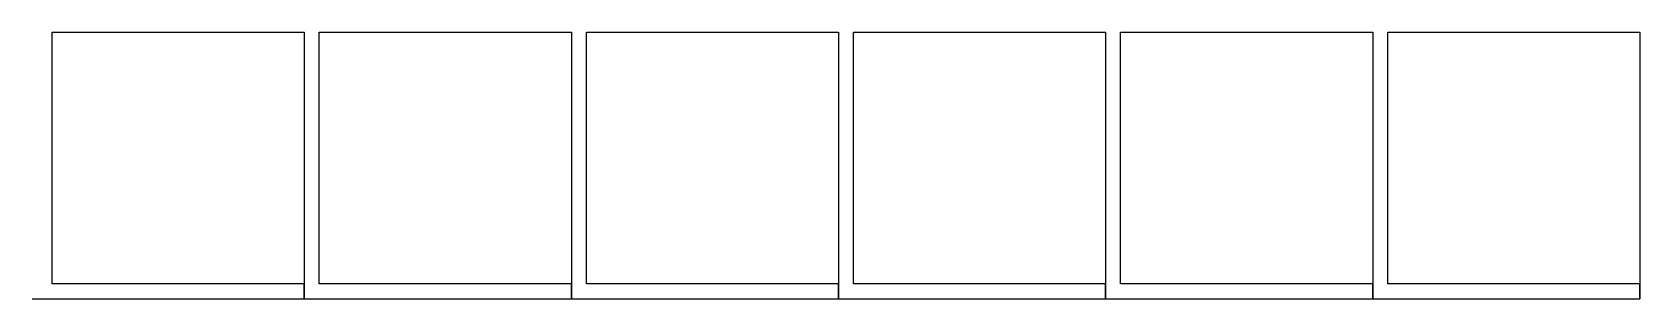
# Model space of a CAD drawing. Header units: metres. Extents: x 0 to 1607, y 3000 to 3267.
import ezdxf

# ---------------------------------------------------------------- set-up
doc = ezdxf.new("R2010")
doc.units = ezdxf.units.M

msp = doc.modelspace()

# ---------------------------------------------------------------- linework, layer by layer
at = {"layer": 'TOOL_0'}
for p, q in [((20, 3015), (20, 3267)), ((20, 3267), (272, 3267)), ((272, 3267), (272, 3000)), ((287, 3015), (287, 3267)), ((287, 3267), (539, 3267)), ((539, 3267), (539, 3000)), ((554, 3015), (554, 3267)), ((554, 3267), (806, 3267)), ((806, 3267), (806, 3000)), ((821, 3015), (821, 3267)), ((821, 3267), (1073, 3267)), ((1073, 3267), (1073, 3000)), ((1088, 3015), (1088, 3267)), ((1088, 3267), (1340, 3267)), ((1340, 3267), (1340, 3000)), ((1355, 3015), (1355, 3267)), ((1355, 3267), (1607, 3267)), ((1607, 3267), (1607, 3000)), ((272, 3015), (20, 3015)), ((272, 3000), (272, 3015)), ((539, 3015), (287, 3015)), ((539, 3000), (539, 3015)), ((806, 3015), (554, 3015)), ((806, 3000), (806, 3015)), ((1073, 3015), (821, 3015)), ((1073, 3000), (1073, 3015)), ((1340, 3015), (1088, 3015)), ((1340, 3000), (1340, 3015)), ((1607, 3015), (1355, 3015)), ((1607, 3000), (1607, 3015)), ((0, 3000), (20, 3000)), ((20, 3000), (272, 3000)), ((272, 3000), (287, 3000)), ((287, 3000), (539, 3000)), ((539, 3000), (554, 3000)), ((554, 3000), (806, 3000)), ((806, 3000), (821, 3000)), ((821, 3000), (1073, 3000)), ((1073, 3000), (1088, 3000)), ((1088, 3000), (1340, 3000)), ((1340, 3000), (1355, 3000)), ((1355, 3000), (1607, 3000))]:
    msp.add_line(p, q, dxfattribs=at)

doc.saveas('drawing.dxf')
